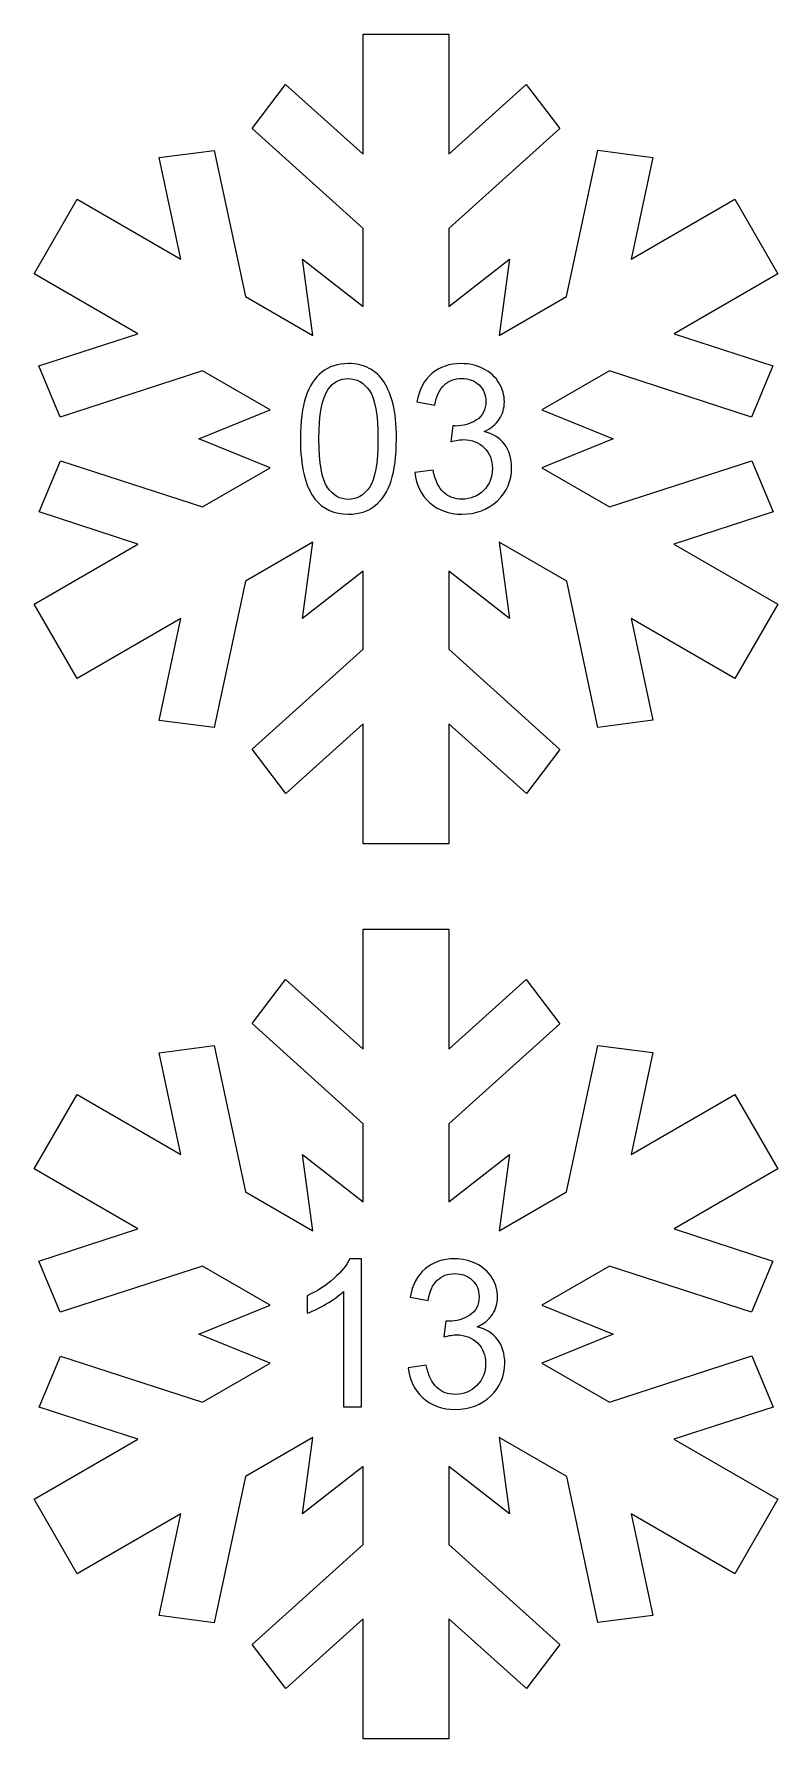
# Model space of a CAD drawing. Header units: centimetres. Extents: x -78 to 86, y -19 to 11.
# Drawn here: x 27.09 to 29.84, y -5.44 to 0.86 of the extents above; entities that cross this region are included whole.
import ezdxf

# ---------------------------------------------------------------- set-up
doc = ezdxf.new("R2010")
doc.units = ezdxf.units.CM
doc.header["$MEASUREMENT"] = 0
doc.layers.add('layer 1', color=7, linetype='Continuous')

msp = doc.modelspace()

# ---------------------------------------------------------------- linework, layer by layer
at = {"layer": 'layer 1', "color": 250, "lineweight": 9}
for points, knots in [([(29.21561, -0.88655), (29.21561, -0.88655), (28.96582, -0.74234), (28.96582, -0.74234), (28.96582, -0.74234), (28.96582, -0.74234), (29.22924, -0.63553), (29.22924, -0.63553), (29.22924, -0.63553), (29.22924, -0.63553), (28.96585, -0.52876), (28.96585, -0.52876), (28.96585, -0.52876), (28.96585, -0.52876), (29.2157, -0.38449), (29.2157, -0.38449), (29.2157, -0.38449), (29.2157, -0.38449), (29.7402, -0.55472), (29.7402, -0.55472), (29.7402, -0.55472), (29.7402, -0.55472), (29.8191, -0.36578), (29.8191, -0.36578), (29.8191, -0.36578), (29.8191, -0.36578), (29.4536, -0.24715), (29.4536, -0.24715), (29.4536, -0.24715), (29.4536, -0.24715), (29.83726, -0.02564), (29.83726, -0.02564), (29.83726, -0.02564), (29.83726, -0.02564), (29.67866, 0.24911), (29.67866, 0.24911), (29.67866, 0.24911), (29.67866, 0.24911), (29.29491, 0.02756), (29.29491, 0.02756), (29.29491, 0.02756), (29.29491, 0.02756), (29.37504, 0.40399), (29.37504, 0.40399), (29.37504, 0.40399), (29.37504, 0.40399), (29.17198, 0.43005), (29.17198, 0.43005), (29.17198, 0.43005), (29.17198, 0.43005), (29.05703, -0.10979), (29.05703, -0.10979), (29.05703, -0.10979), (29.05703, -0.10979), (28.8072, -0.25404), (28.8072, -0.25404), (28.8072, -0.25404), (28.8072, -0.25404), (28.84643, 0.02753), (28.84643, 0.02753), (28.84643, 0.02753), (28.84643, 0.02753), (28.62224, -0.14718), (28.62224, -0.14718), (28.62224, -0.14718), (28.62224, -0.14718), (28.62224, 0.14125), (28.62224, 0.14125), (28.62224, 0.14125), (28.62224, 0.14125), (29.03192, 0.51039), (29.03192, 0.51039), (29.03192, 0.51039), (29.03192, 0.51039), (28.90776, 0.67325), (28.90776, 0.67325), (28.90776, 0.67325), (28.90776, 0.67325), (28.62224, 0.416), (28.62224, 0.416), (28.62224, 0.416), (28.62224, 0.416), (28.62224, 0.85908), (28.62224, 0.85908), (28.62224, 0.85908), (28.62224, 0.85908), (28.30499, 0.85908), (28.30499, 0.85908), (28.30499, 0.85908), (28.30499, 0.85908), (28.30499, 0.41594), (28.30499, 0.41594), (28.30499, 0.41594), (28.30499, 0.41594), (28.01909, 0.67355), (28.01909, 0.67355), (28.01909, 0.67355), (28.01909, 0.67355), (27.89493, 0.51069), (27.89493, 0.51069), (27.89493, 0.51069), (27.89493, 0.51069), (28.30499, 0.14125), (28.30499, 0.14125), (28.30499, 0.14125), (28.30499, 0.14125), (28.30499, -0.14718), (28.30499, -0.14718), (28.30499, -0.14718), (28.30499, -0.14718), (28.08081, 0.02753), (28.08081, 0.02753), (28.08081, 0.02753), (28.08081, 0.02753), (28.12003, -0.25404), (28.12003, -0.25404), (28.12003, -0.25404), (28.12003, -0.25404), (27.87022, -0.10979), (27.87022, -0.10979), (27.87022, -0.10979), (27.87022, -0.10979), (27.75536, 0.42963), (27.75536, 0.42963), (27.75536, 0.42963), (27.75536, 0.42963), (27.55226, 0.40346), (27.55226, 0.40346), (27.55226, 0.40346), (27.55226, 0.40346), (27.63228, 0.02756), (27.63228, 0.02756), (27.63228, 0.02756), (27.63228, 0.02756), (27.24856, 0.24911), (27.24856, 0.24911), (27.24856, 0.24911), (27.24856, 0.24911), (27.08993, -0.02564), (27.08993, -0.02564), (27.08993, -0.02564), (27.08993, -0.02564), (27.47372, -0.24717), (27.47372, -0.24717), (27.47372, -0.24717), (27.47372, -0.24717), (27.10766, -0.36601), (27.10766, -0.36601), (27.10766, -0.36601), (27.10766, -0.36601), (27.18662, -0.55495), (27.18662, -0.55495), (27.18662, -0.55495), (27.18662, -0.55495), (27.7116, -0.38453), (27.7116, -0.38453), (27.7116, -0.38453), (27.7116, -0.38453), (27.96141, -0.52874), (27.96141, -0.52874), (27.96141, -0.52874), (27.96141, -0.52874), (27.69797, -0.63553), (27.69797, -0.63553), (27.69797, -0.63553), (27.69797, -0.63553), (27.96145, -0.74234), (27.96145, -0.74234), (27.96145, -0.74234), (27.96145, -0.74234), (27.7116, -0.88661), (27.7116, -0.88661), (27.7116, -0.88661), (27.7116, -0.88661), (27.18707, -0.71638), (27.18707, -0.71638), (27.18707, -0.71638), (27.18707, -0.71638), (27.10815, -0.90534), (27.10815, -0.90534), (27.10815, -0.90534), (27.10815, -0.90534), (27.47368, -1.02395), (27.47368, -1.02395), (27.47368, -1.02395), (27.47368, -1.02395), (27.08993, -1.2455), (27.08993, -1.2455), (27.08993, -1.2455), (27.08993, -1.2455), (27.24856, -1.52025), (27.24856, -1.52025), (27.24856, -1.52025), (27.24856, -1.52025), (27.63237, -1.29868), (27.63237, -1.29868), (27.63237, -1.29868), (27.63237, -1.29868), (27.55224, -1.67509), (27.55224, -1.67509), (27.55224, -1.67509), (27.55224, -1.67509), (27.75533, -1.70117), (27.75533, -1.70117), (27.75533, -1.70117), (27.75533, -1.70117), (27.87022, -1.16131), (27.87022, -1.16131), (27.87022, -1.16131), (27.87022, -1.16131), (28.12001, -1.01711), (28.12001, -1.01711), (28.12001, -1.01711), (28.12001, -1.01711), (28.08081, -1.29859), (28.08081, -1.29859), (28.08081, -1.29859), (28.08081, -1.29859), (28.30499, -1.1239), (28.30499, -1.1239), (28.30499, -1.1239), (28.30499, -1.1239), (28.30499, -1.41242), (28.30499, -1.41242), (28.30499, -1.41242), (28.30499, -1.41242), (27.89535, -1.78152), (27.89535, -1.78152), (27.89535, -1.78152), (27.89535, -1.78152), (28.01956, -1.9443), (28.01956, -1.9443), (28.01956, -1.9443), (28.01956, -1.9443), (28.30499, -1.6871), (28.30499, -1.6871), (28.30499, -1.6871), (28.30499, -1.6871), (28.30499, -2.13014), (28.30499, -2.13014), (28.30499, -2.13014), (28.30499, -2.13014), (28.62224, -2.13014), (28.62224, -2.13014), (28.62224, -2.13014), (28.62224, -2.13014), (28.62224, -1.68697), (28.62224, -1.68697), (28.62224, -1.68697), (28.62224, -1.68697), (28.90821, -1.94462), (28.90821, -1.94462), (28.90821, -1.94462), (28.90821, -1.94462), (29.03235, -1.78179), (29.03235, -1.78179), (29.03235, -1.78179), (29.03235, -1.78179), (28.62224, -1.41229), (28.62224, -1.41229), (28.62224, -1.41229), (28.62224, -1.41229), (28.62224, -1.1239), (28.62224, -1.1239), (28.62224, -1.1239), (28.62224, -1.1239), (28.84643, -1.29859), (28.84643, -1.29859), (28.84643, -1.29859), (28.84643, -1.29859), (28.80722, -1.01711), (28.80722, -1.01711), (28.80722, -1.01711), (28.80722, -1.01711), (29.05709, -1.16138), (29.05709, -1.16138), (29.05709, -1.16138), (29.05709, -1.16138), (29.17194, -1.70066), (29.17194, -1.70066), (29.17194, -1.70066), (29.17194, -1.70066), (29.37504, -1.67453), (29.37504, -1.67453), (29.37504, -1.67453), (29.37504, -1.67453), (29.29504, -1.2987), (29.29504, -1.2987), (29.29504, -1.2987), (29.29504, -1.2987), (29.6787, -1.52023), (29.6787, -1.52023), (29.6787, -1.52023), (29.6787, -1.52023), (29.83732, -1.24548), (29.83732, -1.24548), (29.83732, -1.24548), (29.83732, -1.24548), (29.45349, -1.02391), (29.45349, -1.02391), (29.45349, -1.02391), (29.45349, -1.02391), (29.81961, -0.90506), (29.81961, -0.90506), (29.81961, -0.90506), (29.81961, -0.90506), (29.74067, -0.71615), (29.74067, -0.71615), (29.74067, -0.71615), (29.74067, -0.71615), (29.21561, -0.88655), (29.21561, -0.88655)], [0, 0, 0, 0, 0.0126582, 0.0126582, 0.0126582, 0.0126582, 0.0253165, 0.0253165, 0.0253165, 0.0253165, 0.0379747, 0.0379747, 0.0379747, 0.0379747, 0.0506329, 0.0506329, 0.0506329, 0.0506329, 0.0632911, 0.0632911, 0.0632911, 0.0632911, 0.0759494, 0.0759494, 0.0759494, 0.0759494, 0.0886076, 0.0886076, 0.0886076, 0.0886076, 0.1012658, 0.1012658, 0.1012658, 0.1012658, 0.1139241, 0.1139241, 0.1139241, 0.1139241, 0.1265823, 0.1265823, 0.1265823, 0.1265823, 0.1392405, 0.1392405, 0.1392405, 0.1392405, 0.1518987, 0.1518987, 0.1518987, 0.1518987, 0.164557, 0.164557, 0.164557, 0.164557, 0.1772152, 0.1772152, 0.1772152, 0.1772152, 0.1898734, 0.1898734, 0.1898734, 0.1898734, 0.2025316, 0.2025316, 0.2025316, 0.2025316, 0.2151899, 0.2151899, 0.2151899, 0.2151899, 0.2278481, 0.2278481, 0.2278481, 0.2278481, 0.2405063, 0.2405063, 0.2405063, 0.2405063, 0.2531646, 0.2531646, 0.2531646, 0.2531646, 0.2658228, 0.2658228, 0.2658228, 0.2658228, 0.278481, 0.278481, 0.278481, 0.278481, 0.2911392, 0.2911392, 0.2911392, 0.2911392, 0.3037975, 0.3037975, 0.3037975, 0.3037975, 0.3164557, 0.3164557, 0.3164557, 0.3164557, 0.3291139, 0.3291139, 0.3291139, 0.3291139, 0.3417722, 0.3417722, 0.3417722, 0.3417722, 0.3544304, 0.3544304, 0.3544304, 0.3544304, 0.3670886, 0.3670886, 0.3670886, 0.3670886, 0.3797468, 0.3797468, 0.3797468, 0.3797468, 0.3924051, 0.3924051, 0.3924051, 0.3924051, 0.4050633, 0.4050633, 0.4050633, 0.4050633, 0.4177215, 0.4177215, 0.4177215, 0.4177215, 0.4303797, 0.4303797, 0.4303797, 0.4303797, 0.443038, 0.443038, 0.443038, 0.443038, 0.4556962, 0.4556962, 0.4556962, 0.4556962, 0.4683544, 0.4683544, 0.4683544, 0.4683544, 0.4810127, 0.4810127, 0.4810127, 0.4810127, 0.4936709, 0.4936709, 0.4936709, 0.4936709, 0.5063291, 0.5063291, 0.5063291, 0.5063291, 0.5189873, 0.5189873, 0.5189873, 0.5189873, 0.5316456, 0.5316456, 0.5316456, 0.5316456, 0.5443038, 0.5443038, 0.5443038, 0.5443038, 0.556962, 0.556962, 0.556962, 0.556962, 0.5696203, 0.5696203, 0.5696203, 0.5696203, 0.5822785, 0.5822785, 0.5822785, 0.5822785, 0.5949367, 0.5949367, 0.5949367, 0.5949367, 0.6075949, 0.6075949, 0.6075949, 0.6075949, 0.6202532, 0.6202532, 0.6202532, 0.6202532, 0.6329114, 0.6329114, 0.6329114, 0.6329114, 0.6455696, 0.6455696, 0.6455696, 0.6455696, 0.6582278, 0.6582278, 0.6582278, 0.6582278, 0.6708861, 0.6708861, 0.6708861, 0.6708861, 0.6835443, 0.6835443, 0.6835443, 0.6835443, 0.6962025, 0.6962025, 0.6962025, 0.6962025, 0.7088608, 0.7088608, 0.7088608, 0.7088608, 0.721519, 0.721519, 0.721519, 0.721519, 0.7341772, 0.7341772, 0.7341772, 0.7341772, 0.7468354, 0.7468354, 0.7468354, 0.7468354, 0.7594937, 0.7594937, 0.7594937, 0.7594937, 0.7721519, 0.7721519, 0.7721519, 0.7721519, 0.7848101, 0.7848101, 0.7848101, 0.7848101, 0.7974684, 0.7974684, 0.7974684, 0.7974684, 0.8101266, 0.8101266, 0.8101266, 0.8101266, 0.8227848, 0.8227848, 0.8227848, 0.8227848, 0.835443, 0.835443, 0.835443, 0.835443, 0.8481013, 0.8481013, 0.8481013, 0.8481013, 0.8607595, 0.8607595, 0.8607595, 0.8607595, 0.8734177, 0.8734177, 0.8734177, 0.8734177, 0.8860759, 0.8860759, 0.8860759, 0.8860759, 0.8987342, 0.8987342, 0.8987342, 0.8987342, 0.9113924, 0.9113924, 0.9113924, 0.9113924, 0.9240506, 0.9240506, 0.9240506, 0.9240506, 0.9367089, 0.9367089, 0.9367089, 0.9367089, 0.9493671, 0.9493671, 0.9493671, 0.9493671, 0.9620253, 0.9620253, 0.9620253, 0.9620253, 0.9746835, 0.9746835, 0.9746835, 0.9746835, 1, 1, 1, 1]), ([(28.07368, -0.63566), (28.07368, -0.57137), (28.08028, -0.51939), (28.09346, -0.48008), (28.09346, -0.48008), (28.10677, -0.44065), (28.12643, -0.41035), (28.15255, -0.38917), (28.15255, -0.38917), (28.17854, -0.368), (28.21138, -0.35747), (28.25094, -0.35747), (28.25094, -0.35747), (28.2801, -0.35747), (28.30571, -0.36331), (28.3279, -0.3751), (28.3279, -0.3751), (28.34996, -0.38689), (28.36822, -0.40388), (28.38242, -0.42607), (28.38242, -0.42607), (28.39662, -0.44813), (28.40778, -0.47514), (28.4159, -0.50696), (28.4159, -0.50696), (28.42414, -0.53879), (28.4282, -0.58177), (28.4282, -0.63566), (28.4282, -0.63566), (28.4282, -0.69956), (28.4216, -0.75129), (28.40854, -0.7906), (28.40854, -0.7906), (28.39548, -0.83003), (28.37583, -0.86034), (28.34971, -0.88164), (28.34971, -0.88164), (28.32372, -0.90294), (28.29075, -0.91359), (28.25094, -0.91359), (28.25094, -0.91359), (28.19857, -0.91359), (28.15737, -0.89495), (28.12744, -0.85755), (28.12744, -0.85755), (28.09156, -0.8119), (28.07368, -0.73798), (28.07368, -0.63566)], [0, 0, 0, 0, 0.0769231, 0.0769231, 0.0769231, 0.0769231, 0.1538462, 0.1538462, 0.1538462, 0.1538462, 0.2307692, 0.2307692, 0.2307692, 0.2307692, 0.3076923, 0.3076923, 0.3076923, 0.3076923, 0.3846154, 0.3846154, 0.3846154, 0.3846154, 0.4615385, 0.4615385, 0.4615385, 0.4615385, 0.5384615, 0.5384615, 0.5384615, 0.5384615, 0.6153846, 0.6153846, 0.6153846, 0.6153846, 0.6923077, 0.6923077, 0.6923077, 0.6923077, 0.7692308, 0.7692308, 0.7692308, 0.7692308, 0.8461538, 0.8461538, 0.8461538, 0.8461538, 1, 1, 1, 1]), ([(28.49679, -0.75992), (28.49679, -0.75992), (28.56374, -0.75079), (28.56374, -0.75079), (28.56374, -0.75079), (28.57147, -0.78882), (28.58441, -0.81621), (28.60279, -0.83295), (28.60279, -0.83295), (28.62118, -0.84969), (28.64375, -0.85805), (28.6705, -0.85805), (28.6705, -0.85805), (28.7022, -0.85805), (28.72895, -0.84715), (28.75051, -0.82534), (28.75051, -0.82534), (28.77206, -0.80353), (28.78284, -0.77653), (28.78284, -0.74432), (28.78284, -0.74432), (28.78284, -0.71364), (28.77282, -0.68828), (28.75266, -0.66824), (28.75266, -0.66824), (28.73263, -0.64834), (28.70714, -0.63832), (28.67608, -0.63832), (28.67608, -0.63832), (28.6634, -0.63832), (28.64768, -0.64086), (28.62878, -0.6458), (28.62878, -0.6458), (28.62878, -0.6458), (28.63626, -0.58722), (28.63626, -0.58722), (28.63626, -0.58722), (28.6407, -0.58773), (28.64438, -0.58798), (28.64704, -0.58798), (28.64704, -0.58798), (28.6757, -0.58798), (28.70131, -0.5805), (28.72426, -0.56567), (28.72426, -0.56567), (28.74708, -0.55083), (28.75849, -0.52801), (28.75849, -0.4972), (28.75849, -0.4972), (28.75849, -0.47273), (28.75012, -0.45244), (28.73352, -0.43634), (28.73352, -0.43634), (28.71691, -0.42024), (28.69548, -0.41225), (28.66923, -0.41225), (28.66923, -0.41225), (28.64311, -0.41225), (28.62143, -0.42049), (28.60406, -0.43697), (28.60406, -0.43697), (28.58669, -0.45346), (28.57553, -0.47818), (28.57059, -0.51115), (28.57059, -0.51115), (28.57059, -0.51115), (28.50364, -0.49897), (28.50364, -0.49897), (28.50364, -0.49897), (28.51188, -0.45409), (28.53039, -0.41922), (28.55943, -0.3945), (28.55943, -0.3945), (28.58834, -0.36977), (28.62447, -0.35747), (28.66758, -0.35747), (28.66758, -0.35747), (28.69725, -0.35747), (28.72464, -0.36381), (28.74962, -0.37662), (28.74962, -0.37662), (28.77472, -0.3893), (28.79387, -0.40667), (28.80706, -0.4286), (28.80706, -0.4286), (28.82037, -0.45067), (28.82696, -0.474), (28.82696, -0.49872), (28.82696, -0.49872), (28.82696, -0.52218), (28.82062, -0.54348), (28.80807, -0.56275), (28.80807, -0.56275), (28.79539, -0.58202), (28.77662, -0.59737), (28.7519, -0.60878), (28.7519, -0.60878), (28.78411, -0.61613), (28.80908, -0.6316), (28.82696, -0.65506), (28.82696, -0.65506), (28.84471, -0.67839), (28.85359, -0.7078), (28.85359, -0.74293), (28.85359, -0.74293), (28.85359, -0.79047), (28.83622, -0.83092), (28.8016, -0.86401), (28.8016, -0.86401), (28.76686, -0.89711), (28.72299, -0.91359), (28.66999, -0.91359), (28.66999, -0.91359), (28.62219, -0.91359), (28.5825, -0.89926), (28.55093, -0.87073), (28.55093, -0.87073), (28.51923, -0.8422), (28.50123, -0.80531), (28.49679, -0.75992)], [0, 0, 0, 0, 0.0322581, 0.0322581, 0.0322581, 0.0322581, 0.0645161, 0.0645161, 0.0645161, 0.0645161, 0.0967742, 0.0967742, 0.0967742, 0.0967742, 0.1290323, 0.1290323, 0.1290323, 0.1290323, 0.1612903, 0.1612903, 0.1612903, 0.1612903, 0.1935484, 0.1935484, 0.1935484, 0.1935484, 0.2258065, 0.2258065, 0.2258065, 0.2258065, 0.2580645, 0.2580645, 0.2580645, 0.2580645, 0.2903226, 0.2903226, 0.2903226, 0.2903226, 0.3225806, 0.3225806, 0.3225806, 0.3225806, 0.3548387, 0.3548387, 0.3548387, 0.3548387, 0.3870968, 0.3870968, 0.3870968, 0.3870968, 0.4193548, 0.4193548, 0.4193548, 0.4193548, 0.4516129, 0.4516129, 0.4516129, 0.4516129, 0.483871, 0.483871, 0.483871, 0.483871, 0.516129, 0.516129, 0.516129, 0.516129, 0.5483871, 0.5483871, 0.5483871, 0.5483871, 0.5806452, 0.5806452, 0.5806452, 0.5806452, 0.6129032, 0.6129032, 0.6129032, 0.6129032, 0.6451613, 0.6451613, 0.6451613, 0.6451613, 0.6774194, 0.6774194, 0.6774194, 0.6774194, 0.7096774, 0.7096774, 0.7096774, 0.7096774, 0.7419355, 0.7419355, 0.7419355, 0.7419355, 0.7741935, 0.7741935, 0.7741935, 0.7741935, 0.8064516, 0.8064516, 0.8064516, 0.8064516, 0.8387097, 0.8387097, 0.8387097, 0.8387097, 0.8709677, 0.8709677, 0.8709677, 0.8709677, 0.9032258, 0.9032258, 0.9032258, 0.9032258, 0.9354839, 0.9354839, 0.9354839, 0.9354839, 1, 1, 1, 1]), ([(28.14215, -0.63591), (28.14215, -0.72555), (28.15255, -0.78515), (28.17347, -0.81456), (28.17347, -0.81456), (28.19439, -0.84411), (28.22026, -0.85881), (28.25094, -0.85881), (28.25094, -0.85881), (28.28162, -0.85881), (28.30749, -0.84398), (28.32841, -0.81444), (28.32841, -0.81444), (28.34933, -0.78477), (28.35973, -0.7253), (28.35973, -0.63591), (28.35973, -0.63591), (28.35973, -0.54627), (28.34933, -0.48668), (28.32841, -0.45726), (28.32841, -0.45726), (28.30762, -0.42772), (28.2815, -0.41301), (28.25018, -0.41301), (28.25018, -0.41301), (28.21949, -0.41301), (28.1949, -0.42607), (28.17651, -0.45206), (28.17651, -0.45206), (28.15356, -0.48515), (28.14215, -0.54652), (28.14215, -0.63591)], [0, 0, 0, 0, 0.1111111, 0.1111111, 0.1111111, 0.1111111, 0.2222222, 0.2222222, 0.2222222, 0.2222222, 0.3333333, 0.3333333, 0.3333333, 0.3333333, 0.4444444, 0.4444444, 0.4444444, 0.4444444, 0.5555556, 0.5555556, 0.5555556, 0.5555556, 0.6666667, 0.6666667, 0.6666667, 0.6666667, 0.7777778, 0.7777778, 0.7777778, 0.7777778, 1, 1, 1, 1]), ([(29.21561, -4.19184), (29.21561, -4.19184), (28.96582, -4.04764), (28.96582, -4.04764), (28.96582, -4.04764), (28.96582, -4.04764), (29.22924, -3.94083), (29.22924, -3.94083), (29.22924, -3.94083), (29.22924, -3.94083), (28.96585, -3.83406), (28.96585, -3.83406), (28.96585, -3.83406), (28.96585, -3.83406), (29.2157, -3.68979), (29.2157, -3.68979), (29.2157, -3.68979), (29.2157, -3.68979), (29.7402, -3.86002), (29.7402, -3.86002), (29.7402, -3.86002), (29.7402, -3.86002), (29.8191, -3.67108), (29.8191, -3.67108), (29.8191, -3.67108), (29.8191, -3.67108), (29.4536, -3.55244), (29.4536, -3.55244), (29.4536, -3.55244), (29.4536, -3.55244), (29.83726, -3.33093), (29.83726, -3.33093), (29.83726, -3.33093), (29.83726, -3.33093), (29.67866, -3.05619), (29.67866, -3.05619), (29.67866, -3.05619), (29.67866, -3.05619), (29.29491, -3.27774), (29.29491, -3.27774), (29.29491, -3.27774), (29.29491, -3.27774), (29.37504, -2.90131), (29.37504, -2.90131), (29.37504, -2.90131), (29.37504, -2.90131), (29.17198, -2.87524), (29.17198, -2.87524), (29.17198, -2.87524), (29.17198, -2.87524), (29.05703, -3.41508), (29.05703, -3.41508), (29.05703, -3.41508), (29.05703, -3.41508), (28.8072, -3.55933), (28.8072, -3.55933), (28.8072, -3.55933), (28.8072, -3.55933), (28.84643, -3.27776), (28.84643, -3.27776), (28.84643, -3.27776), (28.84643, -3.27776), (28.62224, -3.45248), (28.62224, -3.45248), (28.62224, -3.45248), (28.62224, -3.45248), (28.62224, -3.16404), (28.62224, -3.16404), (28.62224, -3.16404), (28.62224, -3.16404), (29.03192, -2.7949), (29.03192, -2.7949), (29.03192, -2.7949), (29.03192, -2.7949), (28.90776, -2.63205), (28.90776, -2.63205), (28.90776, -2.63205), (28.90776, -2.63205), (28.62224, -2.8893), (28.62224, -2.8893), (28.62224, -2.8893), (28.62224, -2.8893), (28.62224, -2.44621), (28.62224, -2.44621), (28.62224, -2.44621), (28.62224, -2.44621), (28.30499, -2.44621), (28.30499, -2.44621), (28.30499, -2.44621), (28.30499, -2.44621), (28.30499, -2.88936), (28.30499, -2.88936), (28.30499, -2.88936), (28.30499, -2.88936), (28.01909, -2.63175), (28.01909, -2.63175), (28.01909, -2.63175), (28.01909, -2.63175), (27.89493, -2.7946), (27.89493, -2.7946), (27.89493, -2.7946), (27.89493, -2.7946), (28.30499, -3.16404), (28.30499, -3.16404), (28.30499, -3.16404), (28.30499, -3.16404), (28.30499, -3.45248), (28.30499, -3.45248), (28.30499, -3.45248), (28.30499, -3.45248), (28.08081, -3.27776), (28.08081, -3.27776), (28.08081, -3.27776), (28.08081, -3.27776), (28.12003, -3.55933), (28.12003, -3.55933), (28.12003, -3.55933), (28.12003, -3.55933), (27.87022, -3.41508), (27.87022, -3.41508), (27.87022, -3.41508), (27.87022, -3.41508), (27.75536, -2.87567), (27.75536, -2.87567), (27.75536, -2.87567), (27.75536, -2.87567), (27.55226, -2.90184), (27.55226, -2.90184), (27.55226, -2.90184), (27.55226, -2.90184), (27.63228, -3.27774), (27.63228, -3.27774), (27.63228, -3.27774), (27.63228, -3.27774), (27.24856, -3.05619), (27.24856, -3.05619), (27.24856, -3.05619), (27.24856, -3.05619), (27.08993, -3.33093), (27.08993, -3.33093), (27.08993, -3.33093), (27.08993, -3.33093), (27.47372, -3.55247), (27.47372, -3.55247), (27.47372, -3.55247), (27.47372, -3.55247), (27.10766, -3.67131), (27.10766, -3.67131), (27.10766, -3.67131), (27.10766, -3.67131), (27.18662, -3.86025), (27.18662, -3.86025), (27.18662, -3.86025), (27.18662, -3.86025), (27.7116, -3.68983), (27.7116, -3.68983), (27.7116, -3.68983), (27.7116, -3.68983), (27.96141, -3.83404), (27.96141, -3.83404), (27.96141, -3.83404), (27.96141, -3.83404), (27.69797, -3.94083), (27.69797, -3.94083), (27.69797, -3.94083), (27.69797, -3.94083), (27.96145, -4.04764), (27.96145, -4.04764), (27.96145, -4.04764), (27.96145, -4.04764), (27.7116, -4.19191), (27.7116, -4.19191), (27.7116, -4.19191), (27.7116, -4.19191), (27.18707, -4.02168), (27.18707, -4.02168), (27.18707, -4.02168), (27.18707, -4.02168), (27.10815, -4.21064), (27.10815, -4.21064), (27.10815, -4.21064), (27.10815, -4.21064), (27.47368, -4.32925), (27.47368, -4.32925), (27.47368, -4.32925), (27.47368, -4.32925), (27.08993, -4.5508), (27.08993, -4.5508), (27.08993, -4.5508), (27.08993, -4.5508), (27.24856, -4.82555), (27.24856, -4.82555), (27.24856, -4.82555), (27.24856, -4.82555), (27.63237, -4.60397), (27.63237, -4.60397), (27.63237, -4.60397), (27.63237, -4.60397), (27.55224, -4.98038), (27.55224, -4.98038), (27.55224, -4.98038), (27.55224, -4.98038), (27.75533, -5.00647), (27.75533, -5.00647), (27.75533, -5.00647), (27.75533, -5.00647), (27.87022, -4.46661), (27.87022, -4.46661), (27.87022, -4.46661), (27.87022, -4.46661), (28.12001, -4.3224), (28.12001, -4.3224), (28.12001, -4.3224), (28.12001, -4.3224), (28.08081, -4.60389), (28.08081, -4.60389), (28.08081, -4.60389), (28.08081, -4.60389), (28.30499, -4.42919), (28.30499, -4.42919), (28.30499, -4.42919), (28.30499, -4.42919), (28.30499, -4.71771), (28.30499, -4.71771), (28.30499, -4.71771), (28.30499, -4.71771), (27.89535, -5.08681), (27.89535, -5.08681), (27.89535, -5.08681), (27.89535, -5.08681), (28.01956, -5.2496), (28.01956, -5.2496), (28.01956, -5.2496), (28.01956, -5.2496), (28.30499, -4.9924), (28.30499, -4.9924), (28.30499, -4.9924), (28.30499, -4.9924), (28.30499, -5.43544), (28.30499, -5.43544), (28.30499, -5.43544), (28.30499, -5.43544), (28.62224, -5.43544), (28.62224, -5.43544), (28.62224, -5.43544), (28.62224, -5.43544), (28.62224, -4.99227), (28.62224, -4.99227), (28.62224, -4.99227), (28.62224, -4.99227), (28.90821, -5.24992), (28.90821, -5.24992), (28.90821, -5.24992), (28.90821, -5.24992), (29.03235, -5.08709), (29.03235, -5.08709), (29.03235, -5.08709), (29.03235, -5.08709), (28.62224, -4.71759), (28.62224, -4.71759), (28.62224, -4.71759), (28.62224, -4.71759), (28.62224, -4.42919), (28.62224, -4.42919), (28.62224, -4.42919), (28.62224, -4.42919), (28.84643, -4.60389), (28.84643, -4.60389), (28.84643, -4.60389), (28.84643, -4.60389), (28.80722, -4.3224), (28.80722, -4.3224), (28.80722, -4.3224), (28.80722, -4.3224), (29.05709, -4.46667), (29.05709, -4.46667), (29.05709, -4.46667), (29.05709, -4.46667), (29.17194, -5.00596), (29.17194, -5.00596), (29.17194, -5.00596), (29.17194, -5.00596), (29.37504, -4.97983), (29.37504, -4.97983), (29.37504, -4.97983), (29.37504, -4.97983), (29.29504, -4.60399), (29.29504, -4.60399), (29.29504, -4.60399), (29.29504, -4.60399), (29.6787, -4.82552), (29.6787, -4.82552), (29.6787, -4.82552), (29.6787, -4.82552), (29.83732, -4.55078), (29.83732, -4.55078), (29.83732, -4.55078), (29.83732, -4.55078), (29.45349, -4.32921), (29.45349, -4.32921), (29.45349, -4.32921), (29.45349, -4.32921), (29.81961, -4.21036), (29.81961, -4.21036), (29.81961, -4.21036), (29.81961, -4.21036), (29.74067, -4.02144), (29.74067, -4.02144), (29.74067, -4.02144), (29.74067, -4.02144), (29.21561, -4.19184), (29.21561, -4.19184)], [0, 0, 0, 0, 0.0126582, 0.0126582, 0.0126582, 0.0126582, 0.0253165, 0.0253165, 0.0253165, 0.0253165, 0.0379747, 0.0379747, 0.0379747, 0.0379747, 0.0506329, 0.0506329, 0.0506329, 0.0506329, 0.0632911, 0.0632911, 0.0632911, 0.0632911, 0.0759494, 0.0759494, 0.0759494, 0.0759494, 0.0886076, 0.0886076, 0.0886076, 0.0886076, 0.1012658, 0.1012658, 0.1012658, 0.1012658, 0.1139241, 0.1139241, 0.1139241, 0.1139241, 0.1265823, 0.1265823, 0.1265823, 0.1265823, 0.1392405, 0.1392405, 0.1392405, 0.1392405, 0.1518987, 0.1518987, 0.1518987, 0.1518987, 0.164557, 0.164557, 0.164557, 0.164557, 0.1772152, 0.1772152, 0.1772152, 0.1772152, 0.1898734, 0.1898734, 0.1898734, 0.1898734, 0.2025316, 0.2025316, 0.2025316, 0.2025316, 0.2151899, 0.2151899, 0.2151899, 0.2151899, 0.2278481, 0.2278481, 0.2278481, 0.2278481, 0.2405063, 0.2405063, 0.2405063, 0.2405063, 0.2531646, 0.2531646, 0.2531646, 0.2531646, 0.2658228, 0.2658228, 0.2658228, 0.2658228, 0.278481, 0.278481, 0.278481, 0.278481, 0.2911392, 0.2911392, 0.2911392, 0.2911392, 0.3037975, 0.3037975, 0.3037975, 0.3037975, 0.3164557, 0.3164557, 0.3164557, 0.3164557, 0.3291139, 0.3291139, 0.3291139, 0.3291139, 0.3417722, 0.3417722, 0.3417722, 0.3417722, 0.3544304, 0.3544304, 0.3544304, 0.3544304, 0.3670886, 0.3670886, 0.3670886, 0.3670886, 0.3797468, 0.3797468, 0.3797468, 0.3797468, 0.3924051, 0.3924051, 0.3924051, 0.3924051, 0.4050633, 0.4050633, 0.4050633, 0.4050633, 0.4177215, 0.4177215, 0.4177215, 0.4177215, 0.4303797, 0.4303797, 0.4303797, 0.4303797, 0.443038, 0.443038, 0.443038, 0.443038, 0.4556962, 0.4556962, 0.4556962, 0.4556962, 0.4683544, 0.4683544, 0.4683544, 0.4683544, 0.4810127, 0.4810127, 0.4810127, 0.4810127, 0.4936709, 0.4936709, 0.4936709, 0.4936709, 0.5063291, 0.5063291, 0.5063291, 0.5063291, 0.5189873, 0.5189873, 0.5189873, 0.5189873, 0.5316456, 0.5316456, 0.5316456, 0.5316456, 0.5443038, 0.5443038, 0.5443038, 0.5443038, 0.556962, 0.556962, 0.556962, 0.556962, 0.5696203, 0.5696203, 0.5696203, 0.5696203, 0.5822785, 0.5822785, 0.5822785, 0.5822785, 0.5949367, 0.5949367, 0.5949367, 0.5949367, 0.6075949, 0.6075949, 0.6075949, 0.6075949, 0.6202532, 0.6202532, 0.6202532, 0.6202532, 0.6329114, 0.6329114, 0.6329114, 0.6329114, 0.6455696, 0.6455696, 0.6455696, 0.6455696, 0.6582278, 0.6582278, 0.6582278, 0.6582278, 0.6708861, 0.6708861, 0.6708861, 0.6708861, 0.6835443, 0.6835443, 0.6835443, 0.6835443, 0.6962025, 0.6962025, 0.6962025, 0.6962025, 0.7088608, 0.7088608, 0.7088608, 0.7088608, 0.721519, 0.721519, 0.721519, 0.721519, 0.7341772, 0.7341772, 0.7341772, 0.7341772, 0.7468354, 0.7468354, 0.7468354, 0.7468354, 0.7594937, 0.7594937, 0.7594937, 0.7594937, 0.7721519, 0.7721519, 0.7721519, 0.7721519, 0.7848101, 0.7848101, 0.7848101, 0.7848101, 0.7974684, 0.7974684, 0.7974684, 0.7974684, 0.8101266, 0.8101266, 0.8101266, 0.8101266, 0.8227848, 0.8227848, 0.8227848, 0.8227848, 0.835443, 0.835443, 0.835443, 0.835443, 0.8481013, 0.8481013, 0.8481013, 0.8481013, 0.8607595, 0.8607595, 0.8607595, 0.8607595, 0.8734177, 0.8734177, 0.8734177, 0.8734177, 0.8860759, 0.8860759, 0.8860759, 0.8860759, 0.8987342, 0.8987342, 0.8987342, 0.8987342, 0.9113924, 0.9113924, 0.9113924, 0.9113924, 0.9240506, 0.9240506, 0.9240506, 0.9240506, 0.9367089, 0.9367089, 0.9367089, 0.9367089, 0.9493671, 0.9493671, 0.9493671, 0.9493671, 0.9620253, 0.9620253, 0.9620253, 0.9620253, 0.9746835, 0.9746835, 0.9746835, 0.9746835, 1, 1, 1, 1]), ([(28.29962, -4.20977), (28.29962, -4.20977), (28.23268, -4.20977), (28.23268, -4.20977), (28.23268, -4.20977), (28.23268, -4.20977), (28.23268, -3.78349), (28.23268, -3.78349), (28.23268, -3.78349), (28.21657, -3.79896), (28.1954, -3.8143), (28.16928, -3.82964), (28.16928, -3.82964), (28.14316, -3.84499), (28.11958, -3.85652), (28.09878, -3.86413), (28.09878, -3.86413), (28.09878, -3.86413), (28.09878, -3.79947), (28.09878, -3.79947), (28.09878, -3.79947), (28.13619, -3.78197), (28.1689, -3.76067), (28.19692, -3.73556), (28.19692, -3.73556), (28.22494, -3.71058), (28.24485, -3.68637), (28.25651, -3.66278), (28.25651, -3.66278), (28.25651, -3.66278), (28.29962, -3.66278), (28.29962, -3.66278), (28.29962, -3.66278), (28.29962, -3.66278), (28.29962, -4.20977), (28.29962, -4.20977)], [0, 0, 0, 0, 0.1, 0.1, 0.1, 0.1, 0.2, 0.2, 0.2, 0.2, 0.3, 0.3, 0.3, 0.3, 0.4, 0.4, 0.4, 0.4, 0.5, 0.5, 0.5, 0.5, 0.6, 0.6, 0.6, 0.6, 0.7, 0.7, 0.7, 0.7, 0.8, 0.8, 0.8, 0.8, 1, 1, 1, 1]), ([(28.47168, -4.06523), (28.47168, -4.06523), (28.53863, -4.0561), (28.53863, -4.0561), (28.53863, -4.0561), (28.54636, -4.09413), (28.5593, -4.12152), (28.57768, -4.13826), (28.57768, -4.13826), (28.59607, -4.155), (28.61864, -4.16336), (28.64539, -4.16336), (28.64539, -4.16336), (28.67709, -4.16336), (28.70384, -4.15246), (28.7254, -4.13065), (28.7254, -4.13065), (28.74695, -4.10884), (28.75773, -4.08184), (28.75773, -4.04963), (28.75773, -4.04963), (28.75773, -4.01895), (28.74771, -3.99359), (28.72755, -3.97355), (28.72755, -3.97355), (28.70752, -3.95365), (28.68203, -3.94363), (28.65097, -3.94363), (28.65097, -3.94363), (28.63829, -3.94363), (28.62257, -3.94617), (28.60367, -3.95111), (28.60367, -3.95111), (28.60367, -3.95111), (28.61115, -3.89253), (28.61115, -3.89253), (28.61115, -3.89253), (28.61559, -3.89304), (28.61927, -3.89329), (28.62193, -3.89329), (28.62193, -3.89329), (28.65059, -3.89329), (28.6762, -3.88581), (28.69915, -3.87098), (28.69915, -3.87098), (28.72197, -3.85614), (28.73338, -3.83332), (28.73338, -3.80251), (28.73338, -3.80251), (28.73338, -3.77804), (28.72501, -3.75775), (28.70841, -3.74165), (28.70841, -3.74165), (28.6918, -3.72555), (28.67037, -3.71756), (28.64412, -3.71756), (28.64412, -3.71756), (28.618, -3.71756), (28.59632, -3.7258), (28.57895, -3.74228), (28.57895, -3.74228), (28.56158, -3.75877), (28.55042, -3.78349), (28.54548, -3.81646), (28.54548, -3.81646), (28.54548, -3.81646), (28.47853, -3.80428), (28.47853, -3.80428), (28.47853, -3.80428), (28.48677, -3.7594), (28.50528, -3.72453), (28.53432, -3.69981), (28.53432, -3.69981), (28.56323, -3.67508), (28.59936, -3.66278), (28.64247, -3.66278), (28.64247, -3.66278), (28.67214, -3.66278), (28.69953, -3.66912), (28.72451, -3.68193), (28.72451, -3.68193), (28.74961, -3.69461), (28.76876, -3.71198), (28.78195, -3.73391), (28.78195, -3.73391), (28.79526, -3.75598), (28.80185, -3.77931), (28.80185, -3.80403), (28.80185, -3.80403), (28.80185, -3.82749), (28.79551, -3.84879), (28.78296, -3.86806), (28.78296, -3.86806), (28.77028, -3.88733), (28.75151, -3.90268), (28.72679, -3.91409), (28.72679, -3.91409), (28.759, -3.92144), (28.78397, -3.93691), (28.80185, -3.96037), (28.80185, -3.96037), (28.8196, -3.9837), (28.82848, -4.01311), (28.82848, -4.04824), (28.82848, -4.04824), (28.82848, -4.09578), (28.81111, -4.13623), (28.77649, -4.16932), (28.77649, -4.16932), (28.74175, -4.20242), (28.69788, -4.2189), (28.64488, -4.2189), (28.64488, -4.2189), (28.59708, -4.2189), (28.55739, -4.20457), (28.52582, -4.17604), (28.52582, -4.17604), (28.49412, -4.14751), (28.47612, -4.11062), (28.47168, -4.06523)], [0, 0, 0, 0, 0.0322581, 0.0322581, 0.0322581, 0.0322581, 0.0645161, 0.0645161, 0.0645161, 0.0645161, 0.0967742, 0.0967742, 0.0967742, 0.0967742, 0.1290323, 0.1290323, 0.1290323, 0.1290323, 0.1612903, 0.1612903, 0.1612903, 0.1612903, 0.1935484, 0.1935484, 0.1935484, 0.1935484, 0.2258065, 0.2258065, 0.2258065, 0.2258065, 0.2580645, 0.2580645, 0.2580645, 0.2580645, 0.2903226, 0.2903226, 0.2903226, 0.2903226, 0.3225806, 0.3225806, 0.3225806, 0.3225806, 0.3548387, 0.3548387, 0.3548387, 0.3548387, 0.3870968, 0.3870968, 0.3870968, 0.3870968, 0.4193548, 0.4193548, 0.4193548, 0.4193548, 0.4516129, 0.4516129, 0.4516129, 0.4516129, 0.483871, 0.483871, 0.483871, 0.483871, 0.516129, 0.516129, 0.516129, 0.516129, 0.5483871, 0.5483871, 0.5483871, 0.5483871, 0.5806452, 0.5806452, 0.5806452, 0.5806452, 0.6129032, 0.6129032, 0.6129032, 0.6129032, 0.6451613, 0.6451613, 0.6451613, 0.6451613, 0.6774194, 0.6774194, 0.6774194, 0.6774194, 0.7096774, 0.7096774, 0.7096774, 0.7096774, 0.7419355, 0.7419355, 0.7419355, 0.7419355, 0.7741935, 0.7741935, 0.7741935, 0.7741935, 0.8064516, 0.8064516, 0.8064516, 0.8064516, 0.8387097, 0.8387097, 0.8387097, 0.8387097, 0.8709677, 0.8709677, 0.8709677, 0.8709677, 0.9032258, 0.9032258, 0.9032258, 0.9032258, 0.9354839, 0.9354839, 0.9354839, 0.9354839, 1, 1, 1, 1])]:
    msp.add_open_spline(points, degree=3, knots=knots, dxfattribs=at)
at = {"layer": 'layer 1', "color": 114}
for points, knots in [([(28.07368, -0.63566), (28.07368, -0.57137), (28.08028, -0.51939), (28.09346, -0.48008), (28.09346, -0.48008), (28.10677, -0.44065), (28.12643, -0.41035), (28.15255, -0.38917), (28.15255, -0.38917), (28.17854, -0.368), (28.21138, -0.35747), (28.25094, -0.35747), (28.25094, -0.35747), (28.2801, -0.35747), (28.30571, -0.36331), (28.3279, -0.3751), (28.3279, -0.3751), (28.34996, -0.38689), (28.36822, -0.40388), (28.38242, -0.42607), (28.38242, -0.42607), (28.39662, -0.44813), (28.40778, -0.47514), (28.4159, -0.50696), (28.4159, -0.50696), (28.42414, -0.53879), (28.4282, -0.58177), (28.4282, -0.63566), (28.4282, -0.63566), (28.4282, -0.69956), (28.4216, -0.75129), (28.40854, -0.7906), (28.40854, -0.7906), (28.39548, -0.83003), (28.37583, -0.86034), (28.34971, -0.88164), (28.34971, -0.88164), (28.32372, -0.90294), (28.29075, -0.91359), (28.25094, -0.91359), (28.25094, -0.91359), (28.19857, -0.91359), (28.15737, -0.89495), (28.12744, -0.85755), (28.12744, -0.85755), (28.09156, -0.8119), (28.07368, -0.73798), (28.07368, -0.63566)], [0, 0, 0, 0, 0.0769231, 0.0769231, 0.0769231, 0.0769231, 0.1538462, 0.1538462, 0.1538462, 0.1538462, 0.2307692, 0.2307692, 0.2307692, 0.2307692, 0.3076923, 0.3076923, 0.3076923, 0.3076923, 0.3846154, 0.3846154, 0.3846154, 0.3846154, 0.4615385, 0.4615385, 0.4615385, 0.4615385, 0.5384615, 0.5384615, 0.5384615, 0.5384615, 0.6153846, 0.6153846, 0.6153846, 0.6153846, 0.6923077, 0.6923077, 0.6923077, 0.6923077, 0.7692308, 0.7692308, 0.7692308, 0.7692308, 0.8461538, 0.8461538, 0.8461538, 0.8461538, 1, 1, 1, 1]), ([(28.49679, -0.75992), (28.49679, -0.75992), (28.56374, -0.75079), (28.56374, -0.75079), (28.56374, -0.75079), (28.57147, -0.78882), (28.58441, -0.81621), (28.60279, -0.83295), (28.60279, -0.83295), (28.62118, -0.84969), (28.64375, -0.85805), (28.6705, -0.85805), (28.6705, -0.85805), (28.7022, -0.85805), (28.72895, -0.84715), (28.75051, -0.82534), (28.75051, -0.82534), (28.77206, -0.80353), (28.78284, -0.77653), (28.78284, -0.74432), (28.78284, -0.74432), (28.78284, -0.71364), (28.77282, -0.68828), (28.75266, -0.66824), (28.75266, -0.66824), (28.73263, -0.64834), (28.70714, -0.63832), (28.67608, -0.63832), (28.67608, -0.63832), (28.6634, -0.63832), (28.64768, -0.64086), (28.62878, -0.6458), (28.62878, -0.6458), (28.62878, -0.6458), (28.63626, -0.58722), (28.63626, -0.58722), (28.63626, -0.58722), (28.6407, -0.58773), (28.64438, -0.58798), (28.64704, -0.58798), (28.64704, -0.58798), (28.6757, -0.58798), (28.70131, -0.5805), (28.72426, -0.56567), (28.72426, -0.56567), (28.74708, -0.55083), (28.75849, -0.52801), (28.75849, -0.4972), (28.75849, -0.4972), (28.75849, -0.47273), (28.75012, -0.45244), (28.73352, -0.43634), (28.73352, -0.43634), (28.71691, -0.42024), (28.69548, -0.41225), (28.66923, -0.41225), (28.66923, -0.41225), (28.64311, -0.41225), (28.62143, -0.42049), (28.60406, -0.43697), (28.60406, -0.43697), (28.58669, -0.45346), (28.57553, -0.47818), (28.57059, -0.51115), (28.57059, -0.51115), (28.57059, -0.51115), (28.50364, -0.49897), (28.50364, -0.49897), (28.50364, -0.49897), (28.51188, -0.45409), (28.53039, -0.41922), (28.55943, -0.3945), (28.55943, -0.3945), (28.58834, -0.36977), (28.62447, -0.35747), (28.66758, -0.35747), (28.66758, -0.35747), (28.69725, -0.35747), (28.72464, -0.36381), (28.74962, -0.37662), (28.74962, -0.37662), (28.77472, -0.3893), (28.79387, -0.40667), (28.80706, -0.4286), (28.80706, -0.4286), (28.82037, -0.45067), (28.82696, -0.474), (28.82696, -0.49872), (28.82696, -0.49872), (28.82696, -0.52218), (28.82062, -0.54348), (28.80807, -0.56275), (28.80807, -0.56275), (28.79539, -0.58202), (28.77662, -0.59737), (28.7519, -0.60878), (28.7519, -0.60878), (28.78411, -0.61613), (28.80908, -0.6316), (28.82696, -0.65506), (28.82696, -0.65506), (28.84471, -0.67839), (28.85359, -0.7078), (28.85359, -0.74293), (28.85359, -0.74293), (28.85359, -0.79047), (28.83622, -0.83092), (28.8016, -0.86401), (28.8016, -0.86401), (28.76686, -0.89711), (28.72299, -0.91359), (28.66999, -0.91359), (28.66999, -0.91359), (28.62219, -0.91359), (28.5825, -0.89926), (28.55093, -0.87073), (28.55093, -0.87073), (28.51923, -0.8422), (28.50123, -0.80531), (28.49679, -0.75992)], [0, 0, 0, 0, 0.0322581, 0.0322581, 0.0322581, 0.0322581, 0.0645161, 0.0645161, 0.0645161, 0.0645161, 0.0967742, 0.0967742, 0.0967742, 0.0967742, 0.1290323, 0.1290323, 0.1290323, 0.1290323, 0.1612903, 0.1612903, 0.1612903, 0.1612903, 0.1935484, 0.1935484, 0.1935484, 0.1935484, 0.2258065, 0.2258065, 0.2258065, 0.2258065, 0.2580645, 0.2580645, 0.2580645, 0.2580645, 0.2903226, 0.2903226, 0.2903226, 0.2903226, 0.3225806, 0.3225806, 0.3225806, 0.3225806, 0.3548387, 0.3548387, 0.3548387, 0.3548387, 0.3870968, 0.3870968, 0.3870968, 0.3870968, 0.4193548, 0.4193548, 0.4193548, 0.4193548, 0.4516129, 0.4516129, 0.4516129, 0.4516129, 0.483871, 0.483871, 0.483871, 0.483871, 0.516129, 0.516129, 0.516129, 0.516129, 0.5483871, 0.5483871, 0.5483871, 0.5483871, 0.5806452, 0.5806452, 0.5806452, 0.5806452, 0.6129032, 0.6129032, 0.6129032, 0.6129032, 0.6451613, 0.6451613, 0.6451613, 0.6451613, 0.6774194, 0.6774194, 0.6774194, 0.6774194, 0.7096774, 0.7096774, 0.7096774, 0.7096774, 0.7419355, 0.7419355, 0.7419355, 0.7419355, 0.7741935, 0.7741935, 0.7741935, 0.7741935, 0.8064516, 0.8064516, 0.8064516, 0.8064516, 0.8387097, 0.8387097, 0.8387097, 0.8387097, 0.8709677, 0.8709677, 0.8709677, 0.8709677, 0.9032258, 0.9032258, 0.9032258, 0.9032258, 0.9354839, 0.9354839, 0.9354839, 0.9354839, 1, 1, 1, 1]), ([(28.14215, -0.63591), (28.14215, -0.72555), (28.15255, -0.78515), (28.17347, -0.81456), (28.17347, -0.81456), (28.19439, -0.84411), (28.22026, -0.85881), (28.25094, -0.85881), (28.25094, -0.85881), (28.28162, -0.85881), (28.30749, -0.84398), (28.32841, -0.81444), (28.32841, -0.81444), (28.34933, -0.78477), (28.35973, -0.7253), (28.35973, -0.63591), (28.35973, -0.63591), (28.35973, -0.54627), (28.34933, -0.48668), (28.32841, -0.45726), (28.32841, -0.45726), (28.30762, -0.42772), (28.2815, -0.41301), (28.25018, -0.41301), (28.25018, -0.41301), (28.21949, -0.41301), (28.1949, -0.42607), (28.17651, -0.45206), (28.17651, -0.45206), (28.15356, -0.48515), (28.14215, -0.54652), (28.14215, -0.63591)], [0, 0, 0, 0, 0.1111111, 0.1111111, 0.1111111, 0.1111111, 0.2222222, 0.2222222, 0.2222222, 0.2222222, 0.3333333, 0.3333333, 0.3333333, 0.3333333, 0.4444444, 0.4444444, 0.4444444, 0.4444444, 0.5555556, 0.5555556, 0.5555556, 0.5555556, 0.6666667, 0.6666667, 0.6666667, 0.6666667, 0.7777778, 0.7777778, 0.7777778, 0.7777778, 1, 1, 1, 1]), ([(28.29962, -4.20977), (28.29962, -4.20977), (28.23268, -4.20977), (28.23268, -4.20977), (28.23268, -4.20977), (28.23268, -4.20977), (28.23268, -3.78349), (28.23268, -3.78349), (28.23268, -3.78349), (28.21657, -3.79896), (28.1954, -3.8143), (28.16928, -3.82964), (28.16928, -3.82964), (28.14316, -3.84499), (28.11958, -3.85652), (28.09878, -3.86413), (28.09878, -3.86413), (28.09878, -3.86413), (28.09878, -3.79947), (28.09878, -3.79947), (28.09878, -3.79947), (28.13619, -3.78197), (28.1689, -3.76067), (28.19692, -3.73556), (28.19692, -3.73556), (28.22494, -3.71058), (28.24485, -3.68637), (28.25651, -3.66278), (28.25651, -3.66278), (28.25651, -3.66278), (28.29962, -3.66278), (28.29962, -3.66278), (28.29962, -3.66278), (28.29962, -3.66278), (28.29962, -4.20977), (28.29962, -4.20977)], [0, 0, 0, 0, 0.1, 0.1, 0.1, 0.1, 0.2, 0.2, 0.2, 0.2, 0.3, 0.3, 0.3, 0.3, 0.4, 0.4, 0.4, 0.4, 0.5, 0.5, 0.5, 0.5, 0.6, 0.6, 0.6, 0.6, 0.7, 0.7, 0.7, 0.7, 0.8, 0.8, 0.8, 0.8, 1, 1, 1, 1]), ([(28.47168, -4.06523), (28.47168, -4.06523), (28.53863, -4.0561), (28.53863, -4.0561), (28.53863, -4.0561), (28.54636, -4.09413), (28.5593, -4.12152), (28.57768, -4.13826), (28.57768, -4.13826), (28.59607, -4.155), (28.61864, -4.16336), (28.64539, -4.16336), (28.64539, -4.16336), (28.67709, -4.16336), (28.70384, -4.15246), (28.7254, -4.13065), (28.7254, -4.13065), (28.74695, -4.10884), (28.75773, -4.08184), (28.75773, -4.04963), (28.75773, -4.04963), (28.75773, -4.01895), (28.74771, -3.99359), (28.72755, -3.97355), (28.72755, -3.97355), (28.70752, -3.95365), (28.68203, -3.94363), (28.65097, -3.94363), (28.65097, -3.94363), (28.63829, -3.94363), (28.62257, -3.94617), (28.60367, -3.95111), (28.60367, -3.95111), (28.60367, -3.95111), (28.61115, -3.89253), (28.61115, -3.89253), (28.61115, -3.89253), (28.61559, -3.89304), (28.61927, -3.89329), (28.62193, -3.89329), (28.62193, -3.89329), (28.65059, -3.89329), (28.6762, -3.88581), (28.69915, -3.87098), (28.69915, -3.87098), (28.72197, -3.85614), (28.73338, -3.83332), (28.73338, -3.80251), (28.73338, -3.80251), (28.73338, -3.77804), (28.72501, -3.75775), (28.70841, -3.74165), (28.70841, -3.74165), (28.6918, -3.72555), (28.67037, -3.71756), (28.64412, -3.71756), (28.64412, -3.71756), (28.618, -3.71756), (28.59632, -3.7258), (28.57895, -3.74228), (28.57895, -3.74228), (28.56158, -3.75877), (28.55042, -3.78349), (28.54548, -3.81646), (28.54548, -3.81646), (28.54548, -3.81646), (28.47853, -3.80428), (28.47853, -3.80428), (28.47853, -3.80428), (28.48677, -3.7594), (28.50528, -3.72453), (28.53432, -3.69981), (28.53432, -3.69981), (28.56323, -3.67508), (28.59936, -3.66278), (28.64247, -3.66278), (28.64247, -3.66278), (28.67214, -3.66278), (28.69953, -3.66912), (28.72451, -3.68193), (28.72451, -3.68193), (28.74961, -3.69461), (28.76876, -3.71198), (28.78195, -3.73391), (28.78195, -3.73391), (28.79526, -3.75598), (28.80185, -3.77931), (28.80185, -3.80403), (28.80185, -3.80403), (28.80185, -3.82749), (28.79551, -3.84879), (28.78296, -3.86806), (28.78296, -3.86806), (28.77028, -3.88733), (28.75151, -3.90268), (28.72679, -3.91409), (28.72679, -3.91409), (28.759, -3.92144), (28.78397, -3.93691), (28.80185, -3.96037), (28.80185, -3.96037), (28.8196, -3.9837), (28.82848, -4.01311), (28.82848, -4.04824), (28.82848, -4.04824), (28.82848, -4.09578), (28.81111, -4.13623), (28.77649, -4.16932), (28.77649, -4.16932), (28.74175, -4.20242), (28.69788, -4.2189), (28.64488, -4.2189), (28.64488, -4.2189), (28.59708, -4.2189), (28.55739, -4.20457), (28.52582, -4.17604), (28.52582, -4.17604), (28.49412, -4.14751), (28.47612, -4.11062), (28.47168, -4.06523)], [0, 0, 0, 0, 0.0322581, 0.0322581, 0.0322581, 0.0322581, 0.0645161, 0.0645161, 0.0645161, 0.0645161, 0.0967742, 0.0967742, 0.0967742, 0.0967742, 0.1290323, 0.1290323, 0.1290323, 0.1290323, 0.1612903, 0.1612903, 0.1612903, 0.1612903, 0.1935484, 0.1935484, 0.1935484, 0.1935484, 0.2258065, 0.2258065, 0.2258065, 0.2258065, 0.2580645, 0.2580645, 0.2580645, 0.2580645, 0.2903226, 0.2903226, 0.2903226, 0.2903226, 0.3225806, 0.3225806, 0.3225806, 0.3225806, 0.3548387, 0.3548387, 0.3548387, 0.3548387, 0.3870968, 0.3870968, 0.3870968, 0.3870968, 0.4193548, 0.4193548, 0.4193548, 0.4193548, 0.4516129, 0.4516129, 0.4516129, 0.4516129, 0.483871, 0.483871, 0.483871, 0.483871, 0.516129, 0.516129, 0.516129, 0.516129, 0.5483871, 0.5483871, 0.5483871, 0.5483871, 0.5806452, 0.5806452, 0.5806452, 0.5806452, 0.6129032, 0.6129032, 0.6129032, 0.6129032, 0.6451613, 0.6451613, 0.6451613, 0.6451613, 0.6774194, 0.6774194, 0.6774194, 0.6774194, 0.7096774, 0.7096774, 0.7096774, 0.7096774, 0.7419355, 0.7419355, 0.7419355, 0.7419355, 0.7741935, 0.7741935, 0.7741935, 0.7741935, 0.8064516, 0.8064516, 0.8064516, 0.8064516, 0.8387097, 0.8387097, 0.8387097, 0.8387097, 0.8709677, 0.8709677, 0.8709677, 0.8709677, 0.9032258, 0.9032258, 0.9032258, 0.9032258, 0.9354839, 0.9354839, 0.9354839, 0.9354839, 1, 1, 1, 1])]:
    msp.add_open_spline(points, degree=3, knots=knots, dxfattribs=at)

doc.saveas('drawing.dxf')
